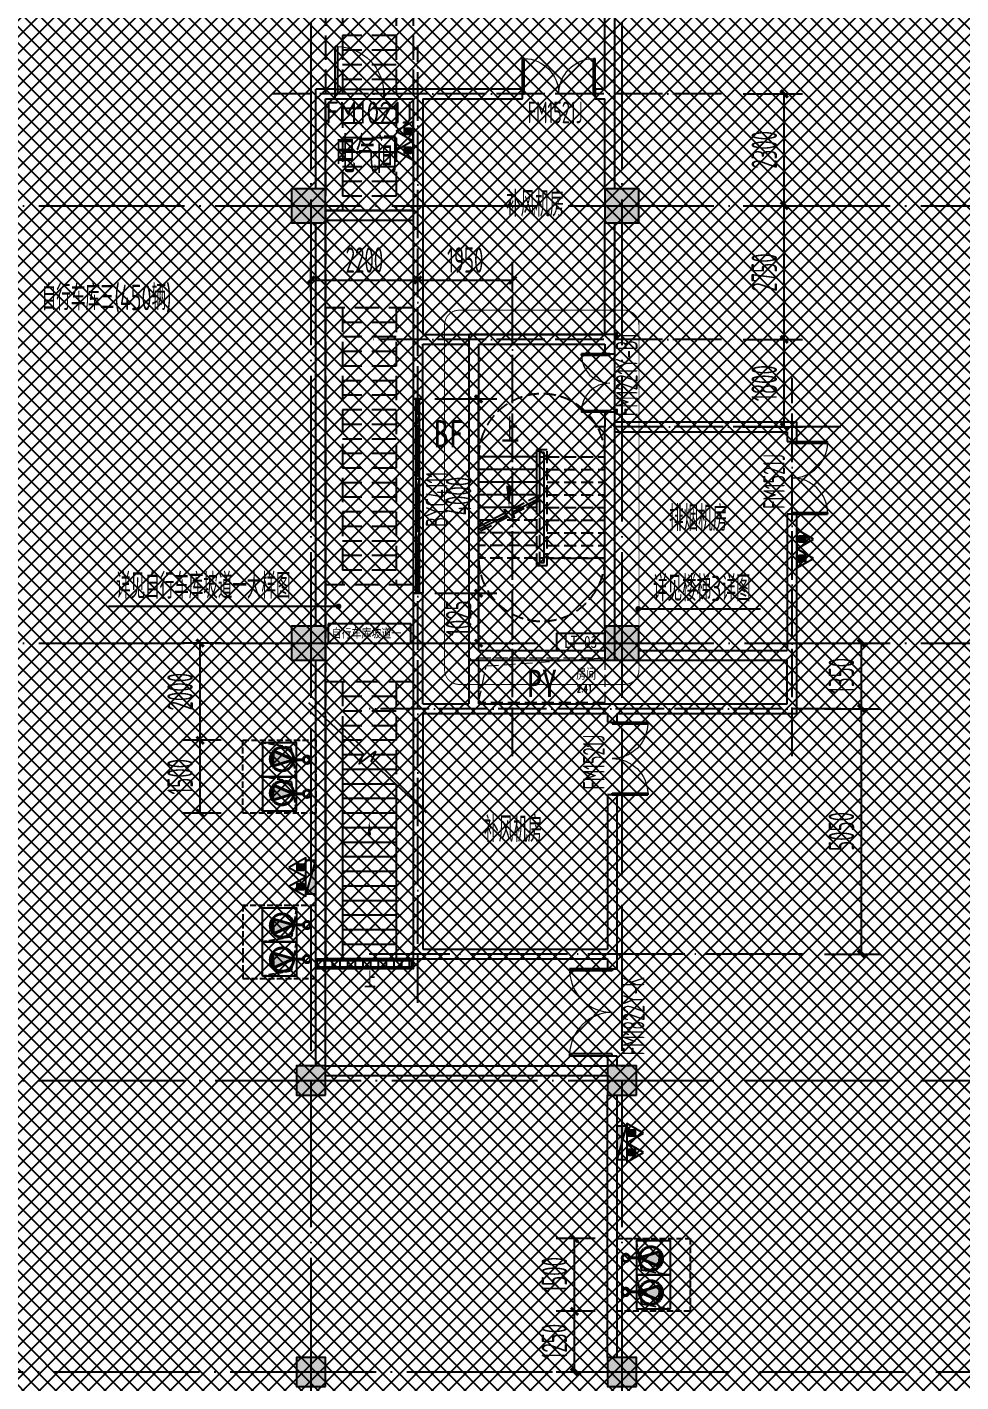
# Model space of a CAD drawing. Extents: x -473190 to 2138458, y -81875 to 2633646.
# Drawn here: x 925666 to 944880, y -34010 to -6132 of the extents above; entities that cross this region are included whole.
import ezdxf
from ezdxf.enums import TextEntityAlignment as Align

# ---------------------------------------------------------------- set-up
doc = ezdxf.new("R2010")
doc.units = 0
doc.header["$LTSCALE"] = 1000
for name, pattern in [('DASH', [0.35, 0.25, -0.1]), ('DOTE', [2.42, 2, -0.2, 0.02, -0.2]), ('排水', [1.1, 1, -0.1])]:
    doc.linetypes.add(name, pattern=pattern)
for name, color, linetype in [('03小品', 2, 'Continuous'), ('A-COLUMN', 2, 'Continuous'), ('A-ROOM_NAME', 23, 'Continuous'), ('A-STAIR', 3, 'Continuous'), ('A-WALL', 2, 'Continuous'), ('DIM_LEAD', 3, 'Continuous'), ('DIM_SYMB', 3, 'Continuous'), ('DOOR_FIRE', 4, 'Continuous'), ('DOOR_FIRE_TEXT', 7, 'Continuous'), ('DOTE', 1, 'DOTE'), ('PUB_DIM', 3, 'Continuous'), ('PUB_HATCH', 8, 'Continuous'), ('PUB_TEXT', 7, 'Continuous'), ('SPACE', 7, 'Continuous'), ('SRC-03F$0$A-SYMB-NUMB-T', 4, 'Continuous'), ('SRC-03F$0$A-WALL', 7, 'Continuous'), ('STAIR', 2, 'Continuous'), ('W-EQUIP_消火栓', 7, 'Continuous'), ('W-EQUIP_灭火器', 7, 'Continuous'), ('WINDOW', 4, 'Continuous'), ('WINDOW_TEXT', 7, 'Continuous'), ('排水', 4, 'Continuous'), ('索引线', 252, 'Continuous'), ('集水坑', 4, 'Continuous'), ('雨棚投影', 147, 'Continuous')]:
    doc.layers.add(name, color=color, linetype=linetype)
doc.layers.add('GPS-污水', color=2, linetype='排水', lineweight=40)
doc.layers.add('HOLE', color=52, linetype='Continuous', lineweight=15)
doc.styles.add('8B2_01', font='simhei.ttf', dxfattribs={"width": 0.8})
doc.styles.add('8B2_02', font='tssdeng.shx', dxfattribs={"width": 0.6, "bigfont": 'TSSDCHN.shx'})
doc.styles.add('_TCH_DIM', font='SIMPLEX', dxfattribs={"bigfont": 'GBCBIG'})
doc.styles.add('_TCH_DIM_T3', font='tssdeng.shx', dxfattribs={"width": 0.564706, "bigfont": '@@@tssdchn.shx'})
doc.styles.add('_TCH_SPACE', font='SIMPLEX', dxfattribs={"height": 5, "bigfont": 'GBCBIG'})
doc.styles.add('_TCH_WINDOW', font='tssdeng.shx', dxfattribs={"width": 0.8, "height": 3.5, "bigfont": 'tssdchn.shx'})
doc.styles.add('SRC-03F$0$ECADI-TXT', font='simplex.shx', dxfattribs={"bigfont": 'hztxt.shx'})
doc.styles.get("Standard").update_dxf_attribs({"font": 'gbenor.shx', "bigfont": 'gbcbig.shx'})
doc.dimstyles.new('_TCH_ARCH&&150', dxfattribs={"dimtxt": 525, "dimasz": 150, "dimexe": 375, "dimexo": 450, "dimgap": 150, "dimtad": 1, "dimdec": 0, "dimzin": 0, "dimdsep": 46, "dimtxsty": '_TCH_DIM_T3', "dimblk": 'ARCHTICK', "dimcen": 0.09, "dimclrt": 7, "dimazin": 2, "dimtfac": 1, "dimtdec": 0, "dimtix": 1, "dimtmove": 2, "dimatfit": 3, "dimfxl": 0, "dimtolj": 1, "dimtzin": 0, "dimarcsym": 0})

# ---------------------------------------------------------------- blocks, each defined once
blk = doc.blocks.new('自行车坡道')
at = {"layer": 'A-STAIR'}
for p, q in [((-72448, -339871), (-67495, -339871)), ((-67495, -341671), (-67495, -339871)), ((-72119, -340221), (-67495, -340221)), ((-71995, -340353), (-71995, -340221)), ((-71695, -340638), (-71695, -340221)), ((-71395, -340993), (-71395, -340221)), ((-71095, -341321), (-71095, -340221)), ((-70795, -341321), (-70795, -340221)), ((-70495, -341321), (-70495, -340221)), ((-70195, -341321), (-70195, -340221)), ((-69895, -341321), (-69895, -340221)), ((-69595, -341321), (-69595, -340221)), ((-69295, -341321), (-69295, -340221)), ((-68995, -341321), (-68995, -340221)), ((-68695, -341321), (-68695, -340221)), ((-68395, -341321), (-68395, -340221)), ((-68095, -341321), (-68095, -340221)), ((-67795, -341321), (-67795, -340221)), ((-71095, -341321), (-67495, -341321)), ((-70759, -341671), (-67495, -341671))]:
    blk.add_line(p, q, dxfattribs=at)
at = {"layer": 'DIM_SYMB'}
blk.add_lwpolyline([(-72776, -339521), (-71718, -340648), (-71513, -340560), (-71768, -340902), (-71564, -340812), (-70507, -341939)], dxfattribs=at)
at = {"layer": '雨棚投影', "color": 252, "linetype": 'DASH', "lineweight": -3, "ltscale": 2}
for p, q in [((-96295, -339871), (-72448, -339871)), ((-82895, -341671), (-82895, -339871)), ((-80895, -341671), (-80895, -339871)), ((-75195, -341671), (-75195, -339871)), ((-73195, -341671), (-73195, -339871)), ((-88595, -340221), (-82895, -340221)), ((-86495, -341321), (-86495, -340221)), ((-86195, -341321), (-86195, -340221)), ((-85895, -341321), (-85895, -340221)), ((-85595, -341321), (-85595, -340221)), ((-85295, -341321), (-85295, -340221)), ((-84995, -341321), (-84995, -340221)), ((-84695, -341321), (-84695, -340221)), ((-84395, -341321), (-84395, -340221)), ((-84095, -341321), (-84095, -340221)), ((-83795, -341321), (-83795, -340221)), ((-83495, -341321), (-83495, -340221)), ((-83195, -341321), (-83195, -340221)), ((-80895, -340221), (-75195, -340221)), ((-80595, -341321), (-80595, -340221)), ((-80295, -341321), (-80295, -340221)), ((-79995, -341321), (-79995, -340221)), ((-79695, -341321), (-79695, -340221)), ((-79395, -341321), (-79395, -340221)), ((-79095, -341321), (-79095, -340221)), ((-78795, -341321), (-78795, -340221)), ((-78495, -341321), (-78495, -340221)), ((-78195, -341321), (-78195, -340221)), ((-77895, -341321), (-77895, -340221)), ((-77595, -341321), (-77595, -340221)), ((-77295, -341321), (-77295, -340221)), ((-76995, -341321), (-76995, -340221)), ((-76695, -341321), (-76695, -340221)), ((-76395, -341321), (-76395, -340221)), ((-76095, -341321), (-76095, -340221)), ((-75795, -341321), (-75795, -340221)), ((-75495, -341321), (-75495, -340221)), ((-73195, -340221), (-72119, -340221)), ((-72895, -341321), (-72895, -340221)), ((-72595, -341321), (-72595, -340221)), ((-72295, -341321), (-72295, -340221)), ((-71995, -341321), (-71995, -340353)), ((-71695, -341321), (-71695, -340869)), ((-71395, -341321), (-71395, -340993)), ((-88595, -341321), (-82895, -341321)), ((-80895, -341321), (-75195, -341321)), ((-73195, -341321), (-71095, -341321)), ((-96295, -341671), (-70759, -341671))]:
    blk.add_line(p, q, dxfattribs=at)
blk = doc.blocks.new('$SB01_1')
h = blk.add_hatch(color=256)
h.dxf.hatch_style = 1
h.paths.add_polyline_path([(-0.381, -0.323), (0.5, 0), (-0.381, 0.323)])
h.paths.add_polyline_path([(0, 0), (0.002, 0), (0.002, 0.001), (0, 0.001)], flags=24)
h.paths.add_polyline_path([(0, -0.002), (0.003, -0.002), (0.003, -0.001), (0, -0.001)], flags=24)
h.paths.add_polyline_path([(0, -0.003), (0.003, -0.003), (0.003, -0.002), (0, -0.002)], flags=24)
for p, q in [((0.5, 0), (-0.381, 0.323)), ((-0.381, 0.323), (-0.381, -0.323)), ((0.5, 0), (-0.381, -0.323))]:
    blk.add_line(p, q)
blk.add_circle((0, 0), 0.5)
at = {"flags": 1}
for tag, p in [('UNIT', (0, 0)), ('SPEC', (0, -0.002)), ('WHAT', (0, -0.003))]:
    blk.add_attdef(tag, p, '', height=0.001, dxfattribs=at)
blk = doc.blocks.new('人防集水坑')
at = {"layer": 'GPS-污水', "linetype": '排水'}
for p, q in [((307486, 701151), (307284, 701151)), ((307486, 700451), (307284, 700451))]:
    blk.add_line(p, q, dxfattribs=at)
for centre in [(307561, 701151), (307561, 700451)]:
    blk.add_circle(centre, 75, dxfattribs=at)
at = {"layer": '集水坑', "linetype": 'DASH', "ltscale": 0.5}
blk.add_lwpolyline([(306241, 700051), (306241, 701551), (307741, 701551), (307741, 700051)], close=True, dxfattribs=at)
at = {"layer": '集水坑', "linetype": 'Continuous', "ltscale": 0.5}
for points in [[(306641, 701501), (306641, 700801), (307341, 700801), (307341, 701501)], [(306641, 700801), (306641, 700101), (307341, 700101), (307341, 700801)]]:
    blk.add_lwpolyline(points, close=True, dxfattribs=at)
at = {"layer": '集水坑', "linetype": 'DASH', "ltscale": 0.5}
for points in [[(307341, 700801), (307237, 701397), (306641, 701501)], [(307347, 700101), (307243, 700697), (306647, 700801)]]:
    blk.add_lwpolyline(points, dxfattribs=at)
at = {"layer": 'GPS-污水', "linetype": '排水', "xscale": -480.0000000000002, "yscale": 480.0000000000002, "zscale": 480.0000000000002, "rotation": 176.2535374729293}
for p in [(307045, 701164, 0), (307045, 700464, 0)]:
    blk.add_blockref('$SB01_1', p, dxfattribs=at)
blk = doc.blocks.new('_ArchTick')
at = {"color": 0, "linetype": 'ByBlock', "const_width": 0.4}
blk.add_lwpolyline([(-0.5, -0.5), (0.5, 0.5)], dxfattribs=at)
blk = doc.blocks.new('*D5203')
at = {"layer": 'Defpoints', "color": 0, "transparency": 16777216}
for p in [(30705, -215668), (31584, -215668), (31584, -217168)]:
    blk.add_point(p, dxfattribs=at)
at = {"layer": 'PUB_DIM', "color": 0, "lineweight": -2, "transparency": 16777216}
for p, q in [((31134, -215668), (30330, -215668)), ((30705, -217168), (30705, -215668)), ((31134, -217168), (30330, -217168))]:
    blk.add_line(p, q, dxfattribs=at)
at = {"layer": 'PUB_DIM', "color": 0, "lineweight": -2, "transparency": 16777216, "xscale": 150, "yscale": 150, "zscale": 150}
for p, rotation in [((30705, -215668), 90), ((30705, -217168), 270)]:
    blk.add_blockref('_ArchTick', p, dxfattribs=dict(at, rotation=rotation))
at = {"layer": 'PUB_DIM', "color": 7, "transparency": 16777216, "insert": (30292, -216418), "char_height": 525, "attachment_point": 5, "rotation": 90, "style": '_TCH_DIM_T3'}
blk.add_mtext('\\A1;1500', dxfattribs=at)
blk = doc.blocks.new('*D5204')
at = {"layer": 'Defpoints', "color": 0, "transparency": 16777216}
for p in [(30705, -217168), (31584, -217168), (31584, -218418)]:
    blk.add_point(p, dxfattribs=at)
at = {"layer": 'PUB_DIM', "color": 0, "lineweight": -2, "transparency": 16777216}
for p, q in [((31134, -217168), (30330, -217168)), ((30705, -218418), (30705, -217168)), ((31134, -218418), (30330, -218418))]:
    blk.add_line(p, q, dxfattribs=at)
at = {"layer": 'PUB_DIM', "color": 0, "lineweight": -2, "transparency": 16777216, "xscale": 150, "yscale": 150, "zscale": 150}
for p, rotation in [((30705, -217168), 90), ((30705, -218418), 270)]:
    blk.add_blockref('_ArchTick', p, dxfattribs=dict(at, rotation=rotation))
at = {"layer": 'PUB_DIM', "color": 7, "transparency": 16777216, "insert": (30292, -217793), "char_height": 525, "attachment_point": 5, "rotation": 90, "style": '_TCH_DIM_T3'}
blk.add_mtext('\\A1;1250', dxfattribs=at)
blk = doc.blocks.new('*D5205')
at = {"layer": 'Defpoints', "color": 0, "transparency": 16777216}
for p in [(23004, -203418), (23884, -203418), (23884, -205418)]:
    blk.add_point(p, dxfattribs=at)
at = {"layer": 'PUB_DIM', "color": 0, "lineweight": -2, "transparency": 16777216}
for p, q in [((23434, -203418), (22629, -203418)), ((23004, -205418), (23004, -203418)), ((23434, -205418), (22629, -205418))]:
    blk.add_line(p, q, dxfattribs=at)
at = {"layer": 'PUB_DIM', "color": 0, "lineweight": -2, "transparency": 16777216, "xscale": 150, "yscale": 150, "zscale": 150}
for p, rotation in [((23004, -203418), 90), ((23004, -205418), 270)]:
    blk.add_blockref('_ArchTick', p, dxfattribs=dict(at, rotation=rotation))
at = {"layer": 'PUB_DIM', "color": 7, "transparency": 16777216, "insert": (22591, -204418), "char_height": 525, "attachment_point": 5, "rotation": 90, "style": '_TCH_DIM_T3'}
blk.add_mtext('\\A1;2000', dxfattribs=at)
blk = doc.blocks.new('*D5206')
at = {"layer": 'Defpoints', "color": 0, "transparency": 16777216}
for p in [(23004, -205418), (23884, -205418), (23884, -206918)]:
    blk.add_point(p, dxfattribs=at)
at = {"layer": 'PUB_DIM', "color": 0, "lineweight": -2, "transparency": 16777216}
for p, q in [((23434, -205418), (22629, -205418)), ((23004, -206918), (23004, -205418)), ((23434, -206918), (22629, -206918))]:
    blk.add_line(p, q, dxfattribs=at)
at = {"layer": 'PUB_DIM', "color": 0, "lineweight": -2, "transparency": 16777216, "xscale": 150, "yscale": 150, "zscale": 150}
for p, rotation in [((23004, -205418), 90), ((23004, -206918), 270)]:
    blk.add_blockref('_ArchTick', p, dxfattribs=dict(at, rotation=rotation))
at = {"layer": 'PUB_DIM', "color": 7, "transparency": 16777216, "insert": (22591, -206168), "char_height": 525, "attachment_point": 5, "rotation": 90, "style": '_TCH_DIM_T3'}
blk.add_mtext('\\A1;1500', dxfattribs=at)
blk = doc.blocks.new('SRC-03F$0$ECADI-TAG-CODE')
at = {"layer": 'SRC-03F$0$A-SYMB-NUMB-T', "color": 1}
blk.add_lwpolyline([(3.41, 8.1), (13.41, 8.1), (13.41, 4.6), (3.41, 4.6)], close=True, dxfattribs=at)
at = {"layer": 'SRC-03F$0$A-SYMB-NUMB-T', "style": 'SRC-03F$0$ECADI-TXT', "width": 0.7}
blk.add_attdef('CODE', text='', height=2.5, dxfattribs=at).set_placement((8.41, 6.35), align=Align.MIDDLE_CENTER)
blk = doc.blocks.new('*D5486')
at = {"layer": 'Defpoints', "color": 0, "transparency": 16777216}
for p in [(-730, -151050), (564, -151050), (-730, -152850)]:
    blk.add_point(p, dxfattribs=at)
at = {"layer": 'PUB_DIM', "color": 0, "lineweight": -2, "transparency": 16777216}
for p, q in [((-280, -151050), (939, -151050)), ((564, -152850), (564, -151050)), ((-280, -152850), (939, -152850))]:
    blk.add_line(p, q, dxfattribs=at)
at = {"layer": 'PUB_DIM', "color": 0, "lineweight": -2, "transparency": 16777216, "xscale": 150, "yscale": 150, "zscale": 150}
for p, rotation in [((564, -151050), 90), ((564, -152850), 270)]:
    blk.add_blockref('_ArchTick', p, dxfattribs=dict(at, rotation=rotation))
at = {"layer": 'PUB_DIM', "color": 7, "transparency": 16777216, "insert": (152, -151950), "char_height": 525, "attachment_point": 5, "rotation": 90, "style": '_TCH_DIM_T3'}
blk.add_mtext('\\A1;1800', dxfattribs=at)
blk = doc.blocks.new('*D5487')
at = {"layer": 'Defpoints', "color": 0, "transparency": 16777216}
for p in [(-730, -148300), (564, -148300), (-730, -151050)]:
    blk.add_point(p, dxfattribs=at)
at = {"layer": 'PUB_DIM', "color": 0, "lineweight": -2, "transparency": 16777216}
for p, q in [((-280, -148300), (939, -148300)), ((564, -151050), (564, -148300)), ((-280, -151050), (939, -151050))]:
    blk.add_line(p, q, dxfattribs=at)
at = {"layer": 'PUB_DIM', "color": 0, "lineweight": -2, "transparency": 16777216, "xscale": 150, "yscale": 150, "zscale": 150}
for p, rotation in [((564, -148300), 90), ((564, -151050), 270)]:
    blk.add_blockref('_ArchTick', p, dxfattribs=dict(at, rotation=rotation))
at = {"layer": 'PUB_DIM', "color": 7, "transparency": 16777216, "insert": (152, -149675), "char_height": 525, "attachment_point": 5, "rotation": 90, "style": '_TCH_DIM_T3'}
blk.add_mtext('\\A1;2750', dxfattribs=at)
blk = doc.blocks.new('*D5488')
at = {"layer": 'Defpoints', "color": 0, "transparency": 16777216}
for p in [(-730, -146000), (564, -146000), (-730, -148300)]:
    blk.add_point(p, dxfattribs=at)
at = {"layer": 'PUB_DIM', "color": 0, "lineweight": -2, "transparency": 16777216}
for p, q in [((-280, -146000), (939, -146000)), ((564, -148300), (564, -146000)), ((-280, -148300), (939, -148300))]:
    blk.add_line(p, q, dxfattribs=at)
at = {"layer": 'PUB_DIM', "color": 0, "lineweight": -2, "transparency": 16777216, "xscale": 150, "yscale": 150, "zscale": 150}
for p, rotation in [((564, -146000), 90), ((564, -148300), 270)]:
    blk.add_blockref('_ArchTick', p, dxfattribs=dict(at, rotation=rotation))
at = {"layer": 'PUB_DIM', "color": 7, "transparency": 16777216, "insert": (152, -147150), "char_height": 525, "attachment_point": 5, "rotation": 90, "style": '_TCH_DIM_T3'}
blk.add_mtext('\\A1;2300', dxfattribs=at)
blk = doc.blocks.new('*D5489')
at = {"layer": 'Defpoints', "color": 0, "transparency": 16777216}
for p in [(941, -157300), (2153, -157300), (941, -158650)]:
    blk.add_point(p, dxfattribs=at)
at = {"layer": 'PUB_DIM', "color": 0, "lineweight": -2, "transparency": 16777216}
for p, q in [((1391, -157300), (2528, -157300)), ((2153, -158650), (2153, -157300)), ((1391, -158650), (2528, -158650))]:
    blk.add_line(p, q, dxfattribs=at)
at = {"layer": 'PUB_DIM', "color": 0, "lineweight": -2, "transparency": 16777216, "xscale": 150, "yscale": 150, "zscale": 150}
for p, rotation in [((2153, -157300), 90), ((2153, -158650), 270)]:
    blk.add_blockref('_ArchTick', p, dxfattribs=dict(at, rotation=rotation))
at = {"layer": 'PUB_DIM', "color": 7, "transparency": 16777216, "insert": (1740, -157975), "char_height": 525, "attachment_point": 5, "rotation": 90, "style": '_TCH_DIM_T3'}
blk.add_mtext('\\A1;1350', dxfattribs=at)
blk = doc.blocks.new('*D5490')
at = {"layer": 'Defpoints', "color": 0, "transparency": 16777216}
for p in [(941, -158650), (2153, -158650), (941, -163700)]:
    blk.add_point(p, dxfattribs=at)
at = {"layer": 'PUB_DIM', "color": 0, "lineweight": -2, "transparency": 16777216}
for p, q in [((1391, -158650), (2528, -158650)), ((2153, -163700), (2153, -158650)), ((1391, -163700), (2528, -163700))]:
    blk.add_line(p, q, dxfattribs=at)
at = {"layer": 'PUB_DIM', "color": 0, "lineweight": -2, "transparency": 16777216, "xscale": 150, "yscale": 150, "zscale": 150}
for p, rotation in [((2153, -158650), 90), ((2153, -163700), 270)]:
    blk.add_blockref('_ArchTick', p, dxfattribs=dict(at, rotation=rotation))
at = {"layer": 'PUB_DIM', "color": 7, "transparency": 16777216, "insert": (1740, -161175), "char_height": 525, "attachment_point": 5, "rotation": 90, "style": '_TCH_DIM_T3'}
blk.add_mtext('\\A1;5050', dxfattribs=at)
blk = doc.blocks.new('*D5491')
at = {"layer": 'Defpoints', "color": 0, "transparency": 16777216}
for p in [(-6975, -149829), (-9175, -150505), (-6975, -150505)]:
    blk.add_point(p, dxfattribs=at)
at = {"layer": 'PUB_DIM', "color": 0, "lineweight": -2, "transparency": 16777216}
for p, q in [((-9175, -150055), (-9175, -149454)), ((-6975, -150055), (-6975, -149454)), ((-9175, -149829), (-6975, -149829))]:
    blk.add_line(p, q, dxfattribs=at)
at = {"layer": 'PUB_DIM', "color": 0, "lineweight": -2, "transparency": 16777216, "xscale": 150, "yscale": 150, "zscale": 150, "rotation": 180}
blk.add_blockref('_ArchTick', (-9175, -149829), dxfattribs=at)
at = {"layer": 'PUB_DIM', "color": 0, "lineweight": -2, "transparency": 16777216, "xscale": 150, "yscale": 150, "zscale": 150}
blk.add_blockref('_ArchTick', (-6975, -149829), dxfattribs=at)
at = {"layer": 'PUB_DIM', "color": 7, "transparency": 16777216, "insert": (-8075, -149417), "char_height": 525, "attachment_point": 5, "style": '_TCH_DIM_T3'}
blk.add_mtext('\\A1;2200', dxfattribs=at)
blk = doc.blocks.new('*D5492')
at = {"layer": 'Defpoints', "color": 0, "transparency": 16777216}
for p in [(-5025, -149829), (-6975, -150505), (-5025, -150505)]:
    blk.add_point(p, dxfattribs=at)
at = {"layer": 'PUB_DIM', "color": 0, "lineweight": -2, "transparency": 16777216}
for p, q in [((-6975, -150055), (-6975, -149454)), ((-5025, -150055), (-5025, -149454)), ((-6975, -149829), (-5025, -149829))]:
    blk.add_line(p, q, dxfattribs=at)
at = {"layer": 'PUB_DIM', "color": 0, "lineweight": -2, "transparency": 16777216, "xscale": 150, "yscale": 150, "zscale": 150, "rotation": 180}
blk.add_blockref('_ArchTick', (-6975, -149829), dxfattribs=at)
at = {"layer": 'PUB_DIM', "color": 0, "lineweight": -2, "transparency": 16777216, "xscale": 150, "yscale": 150, "zscale": 150}
blk.add_blockref('_ArchTick', (-5025, -149829), dxfattribs=at)
at = {"layer": 'PUB_DIM', "color": 7, "transparency": 16777216, "insert": (-6000, -149417), "char_height": 525, "attachment_point": 5, "style": '_TCH_DIM_T3'}
blk.add_mtext('\\A1;1950', dxfattribs=at)
blk = doc.blocks.new('*D5593')
at = {"layer": 'Defpoints', "color": 0, "transparency": 16777216}
for p in [(-7075, -152275), (-5725, -152275), (-7075, -156275)]:
    blk.add_point(p, dxfattribs=at)
at = {"layer": 'PUB_DIM', "color": 0, "lineweight": -2, "transparency": 16777216}
for p, q in [((-6625, -152275), (-5350, -152275)), ((-5725, -156275), (-5725, -152275)), ((-6625, -156275), (-5350, -156275))]:
    blk.add_line(p, q, dxfattribs=at)
at = {"layer": 'PUB_DIM', "color": 0, "lineweight": -2, "transparency": 16777216, "xscale": 150, "yscale": 150, "zscale": 150}
for p, rotation in [((-5725, -152275), 90), ((-5725, -156275), 270)]:
    blk.add_blockref('_ArchTick', p, dxfattribs=dict(at, rotation=rotation))
at = {"layer": 'PUB_DIM', "color": 7, "transparency": 16777216, "insert": (-6138, -154275), "char_height": 525, "attachment_point": 5, "rotation": 90, "style": '_TCH_DIM_T3'}
blk.add_mtext('\\A1;4000', dxfattribs=at)
blk = doc.blocks.new('*D5594')
at = {"layer": 'Defpoints', "color": 0, "transparency": 16777216}
for p in [(-7075, -156275), (-5725, -156275), (-7075, -157300)]:
    blk.add_point(p, dxfattribs=at)
at = {"layer": 'PUB_DIM', "color": 0, "lineweight": -2, "transparency": 16777216}
for p, q in [((-6625, -156275), (-5350, -156275)), ((-5725, -156275), (-5725, -156125)), ((-5725, -157300), (-5725, -156275)), ((-6625, -157300), (-5350, -157300)), ((-5725, -157300), (-5725, -157450))]:
    blk.add_line(p, q, dxfattribs=at)
at = {"layer": 'PUB_DIM', "color": 0, "lineweight": -2, "transparency": 16777216, "xscale": 150, "yscale": 150, "zscale": 150}
for p, rotation in [((-5725, -156275), 270), ((-5725, -157300), 90)]:
    blk.add_blockref('_ArchTick', p, dxfattribs=dict(at, rotation=rotation))
at = {"layer": 'PUB_DIM', "color": 7, "transparency": 16777216, "insert": (-6138, -156788), "char_height": 525, "attachment_point": 5, "rotation": 90, "style": '_TCH_DIM_T3'}
blk.add_mtext('\\A1;1025', dxfattribs=at)
blk = doc.blocks.new('A$C5C451EB0')
at = {"layer": '03小品'}
h = blk.add_hatch(dxfattribs=at)
h.set_pattern_fill('ANSI31', color=8, scale=100, angle=495, style=0)
h.set_pattern_definition([(180, (-767005.92, 3086967.97), (-1e-13, -158.75), [])])
h.paths.add_polyline_path([(-170, -170), (-30, -170), (-30, 1770), (-170, 1770)])
at = {"layer": '03小品', "color": 4}
blk.add_lwpolyline([(0, 367), (0, -200), (-200, -200), (-200, 1800), (0, 1800), (0, 367)], dxfattribs=at)
blk.add_lwpolyline([(-30, 367), (-30, -170), (-170, -170), (-170, 1770), (-30, 1770)], close=True, dxfattribs=at)
at = {"layer": '雨棚投影', "linetype": 'DASH', "lineweight": -3, "ltscale": 2}
blk.add_line((0, 1800), (0, -200), dxfattribs=at)
blk = doc.blocks.new('A$C031B73C8')
at = {"layer": 'HOLE', "linetype": 'DASH'}
blk.add_lwpolyline([(13850, -179675), (11250, -179675), (11250, -178750), (13850, -178750)], close=True, dxfattribs=at)
blk.add_lwpolyline([(11250, -179675), (11408.4, -178920.9), (13850, -178750)], dxfattribs=at)
at = {"layer": 'SPACE', "style": '_TCH_SPACE'}
blk.add_text('房间', height=241.13, dxfattribs=at).set_placement((13256.9, -179207.8))
at = {"layer": 'SPACE', "style": '_TCH_SPACE', "width": 0.705882}
blk.add_text('2.41', height=148.75, dxfattribs=at).set_placement((13272.3, -179457.2))
blk = doc.blocks.new('$TwtSys$00000434')
for p, q in [((-0.5, 0.5), (-0.5, -0.5)), ((-0.5, -0.5), (0.5, 0.5)), ((0.5, 0.5), (-0.5, 0.5)), ((0.5, -0.5), (0.5, 0.5)), ((-0.5, -0.5), (0.5, -0.5))]:
    blk.add_line(p, q)
blk.add_solid([(0.5, -0.5), (0.5, 0.5), (-0.5, -0.5)])
blk = doc.blocks.new('$TwtSys$00000546')
h = blk.add_hatch()
h.set_pattern_fill('ANSI31', color=256, scale=200, style=0)
h.set_pattern_definition([(45, (-38543.802, -6670.83), (-17.67767, 17.67767), [])])
h.paths.add_polyline_path([(-65, 174), (65, 174), (65, 44), (-65, 44)])
for points in [[(0, 344), (-198, 0), (198, 0)], [(-65, 174), (65, 174), (65, 44), (-65, 44)]]:
    blk.add_lwpolyline(points, close=True)
blk = doc.blocks.new('ADFASDF')
h = blk.add_hatch()
h.set_pattern_fill('ANSI37', color=8, scale=150)
h.set_pattern_definition([(45, (0, 0), (-168.3798, 168.3798), []), (135, (0, 0), (-168.3798, -168.3798), [])])
h.paths.add_polyline_path([(521397, 239186), (521397, 224886), (539697, 224886), (539697, 169261), (524947, 169261), (524947, 171211), (527822, 171211), (527922, 176611), (501318, 176611), (501125, 109884), (530547, 109887), (530547, 107449), (538188, 100503), (536147, 98236), (540086, 94690), (517812, 69953), (517812, 59790), (482108, 20136), (405247, 20136), (405247, 26086), (391997, 40436), (391997, 64736), (399997, 64738), (399997, 239186), (409022, 239186)])
blk = doc.blocks.new('$DorLib2D$00000002')
for p, q in [((-0.5, 0), (-0.5, 0.4875)), ((-0.475, 0.4875), (-0.5, 0.4875)), ((-0.475, 0), (-0.475, 0.4875)), ((0.475, 0), (0.475, 0.4875)), ((0.475, 0.4875), (0.5, 0.4875)), ((0.5, 0), (0.5, 0.4875)), ((-0.5, 0), (-0.475, 0)), ((0.5, 0), (0.475, 0))]:
    blk.add_line(p, q)
at = {"lineweight": 13}
for centre, start, end in [((-0.4875, 0), 0, 88.53072), ((0.4875, 0), 91.46928, 180)]:
    blk.add_arc(centre, 0.4875, start, end, dxfattribs=at)
blk = doc.blocks.new('$DorLib2D$00000001')
for p, q in [((0.45, 0.975), (0.5, 0.975)), ((0.45, 0), (0.45, 0.975)), ((0.5, 0), (0.5, 0.975)), ((0.5, 0), (0.45, 0))]:
    blk.add_line(p, q)
at = {"lineweight": 13}
blk.add_arc((0.475, 0), 0.975, 91.4693, 180, dxfattribs=at)
blk = doc.blocks.new('$WINLIB2D$00000039')
at = {"color": 0}
for points in [[(-0.5, 0.5), (-0.5, -0.5)], [(0.5, 0.5), (-0.5, 0.5)], [(0.5, -0.5), (0.5, 0.5)], [(-0.5, 0.1667), (0.5, 0.1667)], [(-0.3839, -0.1667), (-0.448, 0.1667)], [(-0.3159, -0.1667), (-0.38, 0.1667)], [(-0.2479, -0.1667), (-0.312, 0.1667)], [(-0.1799, -0.1667), (-0.244, 0.1667)], [(-0.1119, -0.1667), (-0.176, 0.1667)], [(-0.0439, -0.1667), (-0.108, 0.1667)], [(0.0241, -0.1667), (-0.04, 0.1667)], [(0.0921, -0.1667), (0.028, 0.1667)], [(0.16, -0.1667), (0.0959, 0.1667)], [(0.228, -0.1667), (0.1639, 0.1667)], [(0.296, -0.1667), (0.2319, 0.1667)], [(0.364, -0.1667), (0.2999, 0.1667)], [(0.432, -0.1667), (0.3679, 0.1667)], [(0.5, -0.1667), (0.4359, 0.1667)], [(-0.4519, -0.1667), (-0.5, 0.0836)], [(-0.5, -0.1667), (0.5, -0.1667)], [(0.5, -0.5), (-0.5, -0.5)]]:
    blk.add_lwpolyline(points, dxfattribs=at)
blk = doc.blocks.new('_FZH')
blk.add_lwpolyline([(-0.5, -0.5), (0.5, -0.5), (0.5, 0.5), (-0.5, 0.5)], close=True)
at = {"layer": 'PUB_HATCH'}
blk.add_solid([(-0.5, -0.5), (0.5, -0.5), (-0.5, 0.5), (0.5, 0.5)], dxfattribs=at)
blk = doc.blocks.new('A$C3672542B')
at = {"layer": '排水', "color": 3, "linetype": 'DASH'}
for points in [[(22643.2, -204177.7, 0, 0, 0), (23355.1, -204889.6, 160, 0, 0), (23779.3, -205313.9, 0, 0, 0)], [(22643.2, -208158.7, 0, 0, 0), (23355.1, -207446.8, 160, 0, 0), (23779.3, -207022.6, 0, 0, 0)], [(34324.2, -214427.7, 0, 0, 0), (33612.3, -215139.6, 160, 0, 0), (33188.1, -215563.9, 0, 0, 0)], [(34324.2, -218408.7, 0, 0, 0), (33612.3, -217696.8, 160, 0, 0), (33188.1, -217272.6, 0, 0, 0)]]:
    blk.add_lwpolyline(points, format="xyseb", dxfattribs=at)
at = {"layer": '集水坑', "linetype": 'Continuous'}
blk.add_blockref('人防集水坑', (-282357.4, -906968.9), dxfattribs=at)
at = {"layer": '集水坑', "linetype": 'Continuous', "xscale": -1, "rotation": 180}
blk.add_blockref('人防集水坑', (-282357.4, 491232.5), dxfattribs=at)
at = {"layer": '集水坑', "linetype": 'Continuous', "rotation": 179.9999999999999}
blk.add_blockref('人防集水坑', (339324.7, 484382.5), dxfattribs=at)
at = {"layer": 'PUB_DIM'}
for p1, p2, distance, picture, middle in [((23883.7, -205418.2), (23883.7, -203418.2), 879.7, '*D5205', (22591.5, -204418.2)), ((23883.7, -206918.2), (23883.7, -205418.2), 879.7, '*D5206', (22591.5, -206168.2)), ((31583.7, -217168.2), (31583.7, -215668.2), 878.7, '*D5203', (30292.5, -216418.2)), ((31583.7, -218418.2), (31583.7, -217168.2), 878.7, '*D5204', (30292.5, -217793.2))]:
    dim = blk.add_aligned_dim(p1=p1, p2=p2, distance=distance, dimstyle='_TCH_ARCH&&150', dxfattribs=at)
    dim.commit()
    dim.dimension.update_dxf_attribs({"geometry": picture, "text_midpoint": middle})
blk = doc.blocks.new('A$C2B5B1B2C')
at = {"layer": 'DOTE', "linetype": 'DOTE', "ltscale": 0.5}
for p, q in [((-6975, -164700), (-6975, -145000)), ((-729.7, -146000), (-9975, -146000)), ((-5025, -159625), (-5025, -150043.7)), ((-729.7, -151050), (-7975, -151050)), ((725, -159625), (725, -151843.7)), ((1725, -152850), (-3325, -152850)), ((1725, -158650), (-7975, -158650))]:
    blk.add_line(p, q, dxfattribs=at)
at = {"layer": 'DOTE'}
blk.add_line((941.4, -163700), (-7975, -163700), dxfattribs=at)
at = {"layer": 'PUB_DIM'}
for p1, p2, distance, picture, middle in [((-729.7, -148300), (-729.7, -146000), -1294, '*D5488', (151.7, -147150)), ((-729.7, -151050), (-729.7, -148300), -1294, '*D5487', (151.7, -149675)), ((-9175, -150505.1), (-6975, -150505.1), 676, '*D5491', (-8075, -149416.6)), ((-6975, -150505.1), (-5025, -150505.1), 676, '*D5492', (-6000, -149416.6)), ((-729.7, -152850), (-729.7, -151050), -1294, '*D5486', (151.7, -151950)), ((-7075, -156275.1), (-7075, -152275.1), -1350, '*D5593', (-6137.5, -154275.1)), ((-7075, -157300), (-7075, -156275.1), -1350, '*D5594', (-6137.5, -156787.6)), ((941.4, -158650), (941.4, -157300), -1211.3, '*D5489', (1740.2, -157975)), ((941.4, -163700), (941.4, -158650), -1211.3, '*D5490', (1740.2, -161175))]:
    dim = blk.add_aligned_dim(p1=p1, p2=p2, distance=distance, dimstyle='_TCH_ARCH&&150', dxfattribs=at)
    dim.commit()
    dim.dimension.update_dxf_attribs({"geometry": picture, "text_midpoint": middle})

msp = doc.modelspace()

# ---------------------------------------------------------------- linework, layer by layer
at = {"color": 1}
msp.add_lwpolyline([(931862.5, -18407.6), (931862.5, -18807.6), (933562.5, -18807.6), (933562.5, -18407.6), (931862.5, -18407.6)], dxfattribs=at)
at = {"layer": 'A-STAIR'}
for p, q in [((934956.7, -14977.6), (934956.7, -16472.4)), ((936146.7, -14977.6), (934956.7, -14977.6)), ((936146.7, -14857.6), (936146.7, -15854.1)), ((936206.7, -14857.6), (936146.7, -14857.6)), ((936206.7, -14857.6), (936206.7, -15822.9)), ((936206.7, -14977.6), (936206.7, -15822.9)), ((936146.7, -15237.6), (934956.7, -15237.6)), ((936146.7, -15497.6), (934956.7, -15497.6)), ((936146.7, -15757.6), (934956.7, -15757.6)), ((935661.4, -16106.2), (936206.7, -15822.9)), ((935831.9, -16017.6), (934956.7, -16017.6)), ((935519.7, -16179.9), (935490.6, -16048)), ((935490.6, -16048), (935688.8, -16229.9)), ((935688.8, -16229.9), (935661.4, -16106.2)), ((934956.7, -16472.4), (935519.7, -16179.9)), ((935331.5, -16277.6), (934956.7, -16277.6))]:
    msp.add_line(p, q, dxfattribs=at)
at = {"layer": 'A-STAIR', "color": 252, "linetype": 'DASH'}
for p, q in [((934956.7, -14977.6), (934956.7, -16416.1)), ((936146.7, -14977.6), (934956.7, -14977.6)), ((936366.7, -14827.6), (936146.7, -14827.6)), ((936146.7, -14827.6), (936146.7, -15797.7)), ((936306.7, -14887.6), (936206.7, -14887.6)), ((936206.7, -14887.6), (936206.7, -15766.5)), ((936206.7, -14977.6), (936206.7, -15766.5)), ((936206.7, -14977.6), (936306.7, -14977.6)), ((936306.7, -17147.6), (936306.7, -14887.6)), ((936306.7, -17057.6), (936306.7, -14977.6)), ((936366.7, -17207.6), (936366.7, -14827.6)), ((936366.7, -14977.6), (937556.7, -14977.6)), ((937556.7, -17057.6), (937556.7, -14977.6)), ((936146.7, -15237.6), (934956.7, -15237.6)), ((936366.7, -15237.6), (937556.7, -15237.6)), ((936146.7, -15497.6), (934956.7, -15497.6)), ((936366.7, -15497.6), (937556.7, -15497.6)), ((936146.7, -15757.6), (934956.7, -15757.6)), ((936206.7, -15766.5), (935650.3, -16055.7)), ((936206.7, -15879.2), (935672.6, -16156.8)), ((936206.7, -15879.2), (936206.7, -17057.6)), ((936206.7, -15879.2), (936206.7, -17147.6)), ((936366.7, -15757.6), (937556.7, -15757.6)), ((935723.5, -16017.6), (934956.7, -16017.6)), ((935508.5, -16129.3), (934956.7, -16416.1)), ((935688.8, -16229.9), (935490.6, -16048)), ((935490.6, -16048), (935530.9, -16230.4)), ((935650.3, -16055.7), (935688.8, -16229.9)), ((936146.7, -16017.6), (935940.3, -16017.6)), ((936146.7, -15910.4), (936146.7, -17207.6)), ((936366.7, -16017.6), (937556.7, -16017.6)), ((935530.9, -16230.4), (934956.7, -16528.7)), ((935223.1, -16277.6), (934956.7, -16277.6)), ((936146.7, -16277.6), (935440, -16277.6)), ((936366.7, -16277.6), (937556.7, -16277.6)), ((934956.7, -16528.7), (934956.7, -17057.6)), ((936146.7, -16537.6), (934956.7, -16537.6)), ((936366.7, -16537.6), (937556.7, -16537.6)), ((936146.7, -16797.6), (934956.7, -16797.6)), ((936366.7, -16797.6), (937556.7, -16797.6)), ((936146.7, -17057.6), (934956.7, -17057.6)), ((934956.7, -17057.6), (934956.7, -18957.6)), ((936146.7, -17057.6), (934956.7, -17057.6)), ((936146.7, -17207.6), (936366.7, -17207.6)), ((936306.7, -17057.6), (936206.7, -17057.6)), ((936206.7, -17147.6), (936306.7, -17147.6)), ((936366.7, -17057.6), (937556.7, -17057.6)), ((937556.7, -17057.6), (936366.7, -17057.6)), ((937556.7, -18457.6), (937556.7, -17057.6)), ((934956.7, -18957.6), (937556.7, -18957.6))]:
    msp.add_line(p, q, dxfattribs=at)
at = {"layer": 'A-WALL'}
for p, q in [((937556.7, -7407.6), (937556.7, -1157.6)), ((937756.7, -7507.6), (937756.7, -1157.6)), ((932006.7, -7407.6), (931606.7, -7407.6)), ((931606.7, -9457.6), (931606.7, -7407.6)), ((932006.7, -7607.6), (932006.7, -7407.6)), ((933706.7, -7407.6), (933006.7, -7407.6)), ((933006.7, -7407.6), (933006.7, -7607.6)), ((935856.7, -7407.6), (933706.7, -7407.6)), ((935856.7, -7607.6), (935856.7, -7407.6)), ((937556.7, -7407.6), (937356.7, -7407.6)), ((937356.7, -7407.6), (937356.7, -7607.6)), ((937756.7, -9457.6), (937756.7, -7507.6)), ((931806.7, -7607.6), (932006.7, -7607.6)), ((931806.7, -9457.6), (931806.7, -7607.6)), ((933006.7, -7607.6), (933606.7, -7607.6)), ((933606.7, -7607.6), (933606.7, -9907.6)), ((933806.7, -7607.6), (935856.7, -7607.6)), ((933806.7, -7607.6), (933806.7, -10007.6)), ((937356.7, -7607.6), (937556.7, -7607.6)), ((937556.7, -9457.6), (937556.7, -7607.6)), ((931806.7, -9907.6), (933606.7, -9907.6)), ((933806.7, -10007.6), (933806.7, -12457.6)), ((931606.7, -18457.6), (931606.7, -10157.6)), ((931806.7, -10107.6), (933606.7, -10107.6)), ((931806.7, -18457.6), (931806.7, -10157.6)), ((933606.7, -10107.6), (933606.7, -12551.3)), ((937556.7, -12457.6), (937556.7, -10157.6)), ((937756.7, -12557.6), (937756.7, -10157.6)), ((933806.7, -12457.6), (934956.7, -12457.6)), ((934956.7, -12457.6), (937556.7, -12457.6)), ((933606.7, -12551.3), (933606.7, -13782.8)), ((933806.7, -13782.8), (933806.7, -12657.6)), ((933806.7, -12657.6), (934756.7, -12657.6)), ((934756.7, -12657.6), (934756.7, -19057.6)), ((934956.7, -12657.6), (934956.7, -18957.6)), ((934956.7, -12657.6), (937556.7, -12657.6)), ((937556.7, -12657.6), (937556.7, -12857.6)), ((937756.7, -12857.6), (937756.7, -12557.6)), ((937556.7, -12857.6), (937756.7, -12857.6)), ((933606.7, -13782.8), (933806.7, -13782.8)), ((937756.7, -14057.6), (937556.7, -14057.6)), ((937556.7, -14057.6), (937556.7, -14357.6)), ((937756.7, -14257.6), (937756.7, -14057.6)), ((937556.7, -18457.6), (937556.7, -14357.6)), ((937756.7, -14257.6), (941506.7, -14257.6)), ((937756.7, -18457.6), (937756.7, -14457.6)), ((937756.7, -14457.6), (941306.7, -14457.6)), ((941306.7, -14457.6), (941306.7, -14657.6)), ((941506.7, -14657.6), (941506.7, -14257.6)), ((941306.7, -14657.6), (941506.7, -14657.6)), ((941506.7, -16157.6), (941306.7, -16157.6)), ((941306.7, -16157.6), (941306.7, -18957.6)), ((941506.7, -19057.6), (941506.7, -16157.6)), ((933806.7, -17782.8), (933606.7, -17782.8)), ((933606.7, -17782.8), (933606.7, -20157.6)), ((933806.7, -20057.6), (933806.7, -17782.8)), ((931606.7, -27507.6), (931606.7, -19157.6)), ((931806.7, -27507.6), (931806.7, -19157.6)), ((934756.7, -19057.6), (934756.7, -20057.6)), ((934956.7, -18957.6), (937556.7, -18957.6)), ((934956.7, -19157.6), (937556.7, -19157.6)), ((934956.7, -19157.6), (934956.7, -20057.6)), ((938256.7, -18957.6), (941306.7, -18957.6)), ((938256.7, -19157.6), (941306.7, -19157.6)), ((941306.7, -20057.6), (941306.7, -19157.6)), ((941506.7, -20257.6), (941506.7, -19057.6)), ((933806.7, -20057.6), (934756.7, -20057.6)), ((934956.7, -20057.6), (937706.7, -20057.6)), ((937706.7, -20057.6), (941306.7, -20057.6)), ((933606.7, -20157.6), (933606.7, -25307.6)), ((933806.7, -20257.6), (933806.7, -25107.6)), ((933806.7, -20257.6), (934956.7, -20257.6)), ((934956.7, -20257.6), (937606.7, -20257.6)), ((937606.7, -20257.6), (937606.7, -20432.6)), ((937806.7, -20432.6), (937806.7, -20257.6)), ((937806.7, -20257.6), (941506.7, -20257.6)), ((937606.7, -20432.6), (937806.7, -20432.6)), ((937806.7, -21932.6), (937606.7, -21932.6)), ((937606.7, -21932.6), (937606.7, -25107.6)), ((937806.7, -25207.6), (937806.7, -21932.6)), ((933606.7, -25307.6), (937606.7, -25307.6)), ((933806.7, -25107.6), (937606.7, -25107.6)), ((937606.7, -25307.6), (937606.7, -25507.6)), ((937806.7, -25507.6), (937806.7, -25207.6)), ((937606.7, -25507.6), (937806.7, -25507.6)), ((937806.7, -27307.6), (937606.7, -27307.6)), ((937606.7, -27307.6), (937606.7, -27507.6)), ((937806.7, -27507.6), (937806.7, -27307.6)), ((931806.7, -27507.6), (937606.7, -27507.6)), ((931806.7, -27707.6), (937606.7, -27707.6)), ((937606.7, -33507.6), (937606.7, -28107.6)), ((937806.7, -33507.6), (937806.7, -28107.6))]:
    msp.add_line(p, q, dxfattribs=at)
at = {"layer": 'DIM_LEAD'}
for p, q in [((931118.8, -18052.8), (927338.2, -18052.8)), ((932073.6, -18052.8), (931118.8, -18052.8)), ((932073.6, -18052.8), (931118.8, -18052.8)), ((932073.6, -18052.8), (931118.8, -18052.8)), ((932073.6, -18052.8), (931118.8, -18052.8)), ((938242.3, -18104.3), (939197.1, -18104.3)), ((938242.3, -18104.3), (939197.1, -18104.3)), ((938242.3, -18104.3), (939197.1, -18104.3)), ((938242.3, -18104.3), (939197.1, -18104.3)), ((939197.1, -18104.3), (940755.4, -18104.3))]:
    msp.add_line(p, q, dxfattribs=at)
at = {"layer": 'DIM_LEAD', "const_width": 60}
for points in [[(932103.6, -18052.8, 1), (932043.6, -18052.8, 1)], [(932103.6, -18052.8, 1), (932043.6, -18052.8, 1)], [(932103.6, -18052.8, 1), (932043.6, -18052.8, 1)], [(932103.6, -18052.8, 1), (932043.6, -18052.8, 1)], [(938212.3, -18104.3, 1), (938272.3, -18104.3, 1)], [(938212.3, -18104.3, 1), (938272.3, -18104.3, 1)], [(938212.3, -18104.3, 1), (938272.3, -18104.3, 1)], [(938212.3, -18104.3, 1), (938272.3, -18104.3, 1)]]:
    msp.add_lwpolyline(points, format="xyb", close=True, dxfattribs=at)
at = {"layer": 'DIM_SYMB'}
for points in [[(935581.7, -14847.6, 0, 0, 0), (935581.7, -16017.6, 0, 120, 0), (935581.7, -15567.6, 0, 0, 0)], [(932706.7, -25307.6, 0, 0, 0), (932706.7, -22465.9, 0, 80, 0), (932706.7, -22765.9, 0, 0, 0)]]:
    msp.add_lwpolyline(points, format="xyseb", dxfattribs=at)
at = {"layer": 'DOTE', "color": 127, "linetype": 'DOTE', "ltscale": 1.5}
for p, q in [((931506.7, 171823.5), (931506.7, -58315.4)), ((937906.7, 171823.5), (937906.7, -58315.4)), ((1030856.7, -33807.6), (900498, -33807.6))]:
    msp.add_line(p, q, dxfattribs=at)
at = {"layer": 'DOTE', "color": 16, "linetype": 'DOTE', "ltscale": 1.5}
for p, q in [((900498, -9807.6), (1024406.7, -9807.6)), ((900498, -18807.6), (1024406.7, -18807.6)), ((900498, -27807.6), (1024406.7, -27807.6))]:
    msp.add_line(p, q, dxfattribs=at)
at = {"layer": 'STAIR', "color": 9, "linetype": 'DASH'}
for centre, start, end in [((936256.7, -14977.6), 0, 180), ((936256.7, -17057.6), 180, 0)]:
    msp.add_arc(centre, 1300, start, end, dxfattribs=at)
at = {"layer": 'WINDOW'}
for p, q in [((932006.7, -7407.6), (933006.7, -7407.6)), ((932006.7, -7607.6), (933006.7, -7607.6))]:
    msp.add_line(p, q, dxfattribs=at)
at = {"layer": '索引线', "linetype": 'DASH', "const_width": 20}
msp.add_lwpolyline([(934556.7, -19657.6), (937956.7, -19657.6, 0.4142136), (938256.7, -19357.6), (938256.7, -12257.6, 0.4142136), (937956.7, -11957.6), (934556.7, -11957.6, 0.4142136), (934256.7, -12257.6), (934256.7, -19357.6, 0.4142136)], format="xyb", close=True, dxfattribs=at)
at = {"layer": '索引线'}
msp.add_lwpolyline([(934756.7, -19157.6), (937756.7, -19157.6), (937756.7, -12457.6), (934756.7, -12457.6)], close=True, dxfattribs=at)

# ---------------------------------------------------------------- block references
for name, p in [('A$C3672542B', (906223, 184610.6)), ('ADFASDF', (518159.5, -74243.9)), ('A$C2B5B1B2C', (940681.7, 138492.4)), ('A$C031B73C8', (923706.7, 159642.4))]:
    msp.add_blockref(name, p)
at = {"xscale": -1, "rotation": 90}
msp.add_blockref('自行车坡道', (591936.1, -92802.6), dxfattribs=at)
at = {"rotation": 90}
msp.add_blockref('A$C5C451EB0', (933406.7, -25307.6), dxfattribs=at)
at = {"layer": 'A-COLUMN', "rotation": 90}
for p, xscale, yscale, zscale in [((931456.7, -9807.6), 700, 700, 700), ((937906.7, -9807.6), 700, 700, 700), ((931456.7, -18807.6), 700, 700, 700), ((937906.7, -18807.6), 700, 700, 700), ((931506.7, -27807.6), 600, 600, 600), ((937906.7, -27807.6), 600, 600, 600), ((931506.7, -33807.6), 600, 600, 600), ((937906.7, -33807.6), 600, 600, 600)]:
    msp.add_blockref('_FZH', p, dxfattribs=dict(at, xscale=xscale, yscale=yscale, zscale=zscale))
at = {"layer": 'DOOR_FIRE'}
ref = msp.add_blockref('$DorLib2D$00000002', (936606.7, -7507.6), dxfattribs=dict(at, xscale=-1500, yscale=1500, zscale=200))
ref.add_attrib('A', 'FM1521J', (935967, -8110.7), dxfattribs={"layer": 'DOOR_FIRE_TEXT', "height": 446.25, "style": '_TCH_WINDOW', "width": 0.564706})
ref = msp.add_blockref('$DorLib2D$00000002', (937656.7, -13457.6), dxfattribs=dict(at, xscale=1200, yscale=1200, zscale=200, rotation=90))
ref.add_attrib('A', 'FM1221Y-BT', (938226.8, -14136.2), dxfattribs={"layer": 'DOOR_FIRE_TEXT', "height": 446.25, "rotation": 90, "style": '_TCH_WINDOW', "width": 0.564706})
ref = msp.add_blockref('$DorLib2D$00000002', (941406.7, -15407.6), dxfattribs=dict(at, xscale=-1500, yscale=-1500, zscale=200, rotation=90))
ref.add_attrib('A', 'FM1521J', (941259, -16047.3), dxfattribs={"layer": 'DOOR_FIRE_TEXT', "height": 446.25, "rotation": 90, "style": '_TCH_WINDOW', "width": 0.564706})
ref = msp.add_blockref('$DorLib2D$00000002', (937706.7, -21182.6), dxfattribs=dict(at, xscale=1500, yscale=-1500, zscale=200, rotation=90))
ref.add_attrib('A', 'FM1521J', (937549.9, -21822.3), dxfattribs={"layer": 'DOOR_FIRE_TEXT', "height": 446.25, "rotation": 90, "style": '_TCH_WINDOW', "width": 0.564706})
ref = msp.add_blockref('$DorLib2D$00000002', (937706.7, -26407.6), dxfattribs=dict(at, xscale=1800, yscale=1800, zscale=200, rotation=90))
ref.add_attrib('A', 'FM1822Y-K', (938370.4, -27289.6), dxfattribs={"layer": 'DOOR_FIRE_TEXT', "height": 446.25, "rotation": 90, "style": '_TCH_WINDOW', "width": 0.564706})
at = {"layer": 'SRC-03F$0$A-WALL'}
ref = msp.add_blockref('SRC-03F$0$ECADI-TAG-CODE', (937897.6, -19417.6), dxfattribs=dict(at, xscale=-100, yscale=100, zscale=100))
ref.add_attrib('CODE', 'LT-03', dxfattribs={"layer": 'SRC-03F$0$A-SYMB-NUMB-T', "height": 250, "style": '8B2_01', "width": 0.8}).set_placement((937056.7, -18782.6), align=Align.MIDDLE_CENTER)
at = {"layer": 'W-EQUIP_消火栓', "xscale": -700, "yscale": 200, "zscale": 700}
for p, rotation in [((931498.1, -23620.7), 89.99999499104364), ((937906.7, -29089.5), 269.9999949910436)]:
    msp.add_blockref('$TwtSys$00000434', p, dxfattribs=dict(at, rotation=rotation))
at = {"layer": 'W-EQUIP_灭火器'}
for p, rotation in [((933606.7, -8273.7), 90), ((933606.7, -8670.5), 90), ((941506.7, -16666.4), 269.9999949910436), ((941506.7, -17063.2), 269.9999949910436), ((931398.1, -23422.3), 89.99999499104368), ((931398.1, -23819.1), 89.99999499104368), ((938006.7, -28891.1), 269.9999949910436), ((938006.7, -29287.9), 269.9999949910436)]:
    msp.add_blockref('$TwtSys$00000546', p, dxfattribs=dict(at, rotation=rotation))
at = {"layer": 'WINDOW'}
ref = msp.add_blockref('$DorLib2D$00000001', (932506.7, -7507.6), dxfattribs=dict(at, xscale=-1000, yscale=1000, zscale=-1000))
ref.add_attrib('A', 'FM1021J', (931808.2, -8116.8), dxfattribs={"layer": 'WINDOW_TEXT', "height": 450})
ref = msp.add_blockref('$WINLIB2D$00000039', (933706.7, -15782.8), dxfattribs=dict(at, xscale=-4000, yscale=-200, zscale=-4000, rotation=270))
ref.add_attrib('A', 'BYC4111', (934316.8, -16417.6), dxfattribs={"layer": 'WINDOW_TEXT', "height": 446.25, "rotation": 90, "style": '_TCH_WINDOW', "width": 0.564706})

# ---------------------------------------------------------------- texts
at = {"layer": 'A-ROOM_NAME', "style": '8B2_02', "width": 0.6}
for s, height, p in [('电气间', 750, (932001.8, -9134.1)), ('补风机房', 525, (935522.6, -10033)), ('自行车库三(450辆)', 525, (925967, -11957)), ('排烟机房', 525, (938875.9, -16503.1)), ('补风机房', 525, (935067.7, -22902.5))]:
    msp.add_text(s, height=height, dxfattribs=at).set_placement(p)
at = {"layer": 'A-ROOM_NAME', "color": 1, "style": '8B2_01', "width": 0.8}
for s, height, p in [('BF', 563.29, (934031.7, -14781.4)), ('自行车库坡道一', 187.76, (931930.8, -18694.1)), ('PY', 563.29, (935954.4, -19917.9))]:
    msp.add_text(s, height=height, dxfattribs=at).set_placement(p)
at = {"layer": 'PUB_TEXT', "style": '_TCH_DIM'}
for height, p in [(506.4, (935425.3, -14690.1)), (337.6, (932602.5, -25907.9))]:
    msp.add_text('上', height=height, dxfattribs=at).set_placement(p)
at = {"layer": 'PUB_TEXT', "style": '8B2_02', "width": 0.6}
for s, p in [('详见自行车库坡道一大样图', (927495.7, -17895.3)), ('详见楼梯3详图', (938544.9, -17946.8))]:
    msp.add_text(s, height=525, dxfattribs=at).set_placement(p)

doc.saveas('drawing.dxf')
